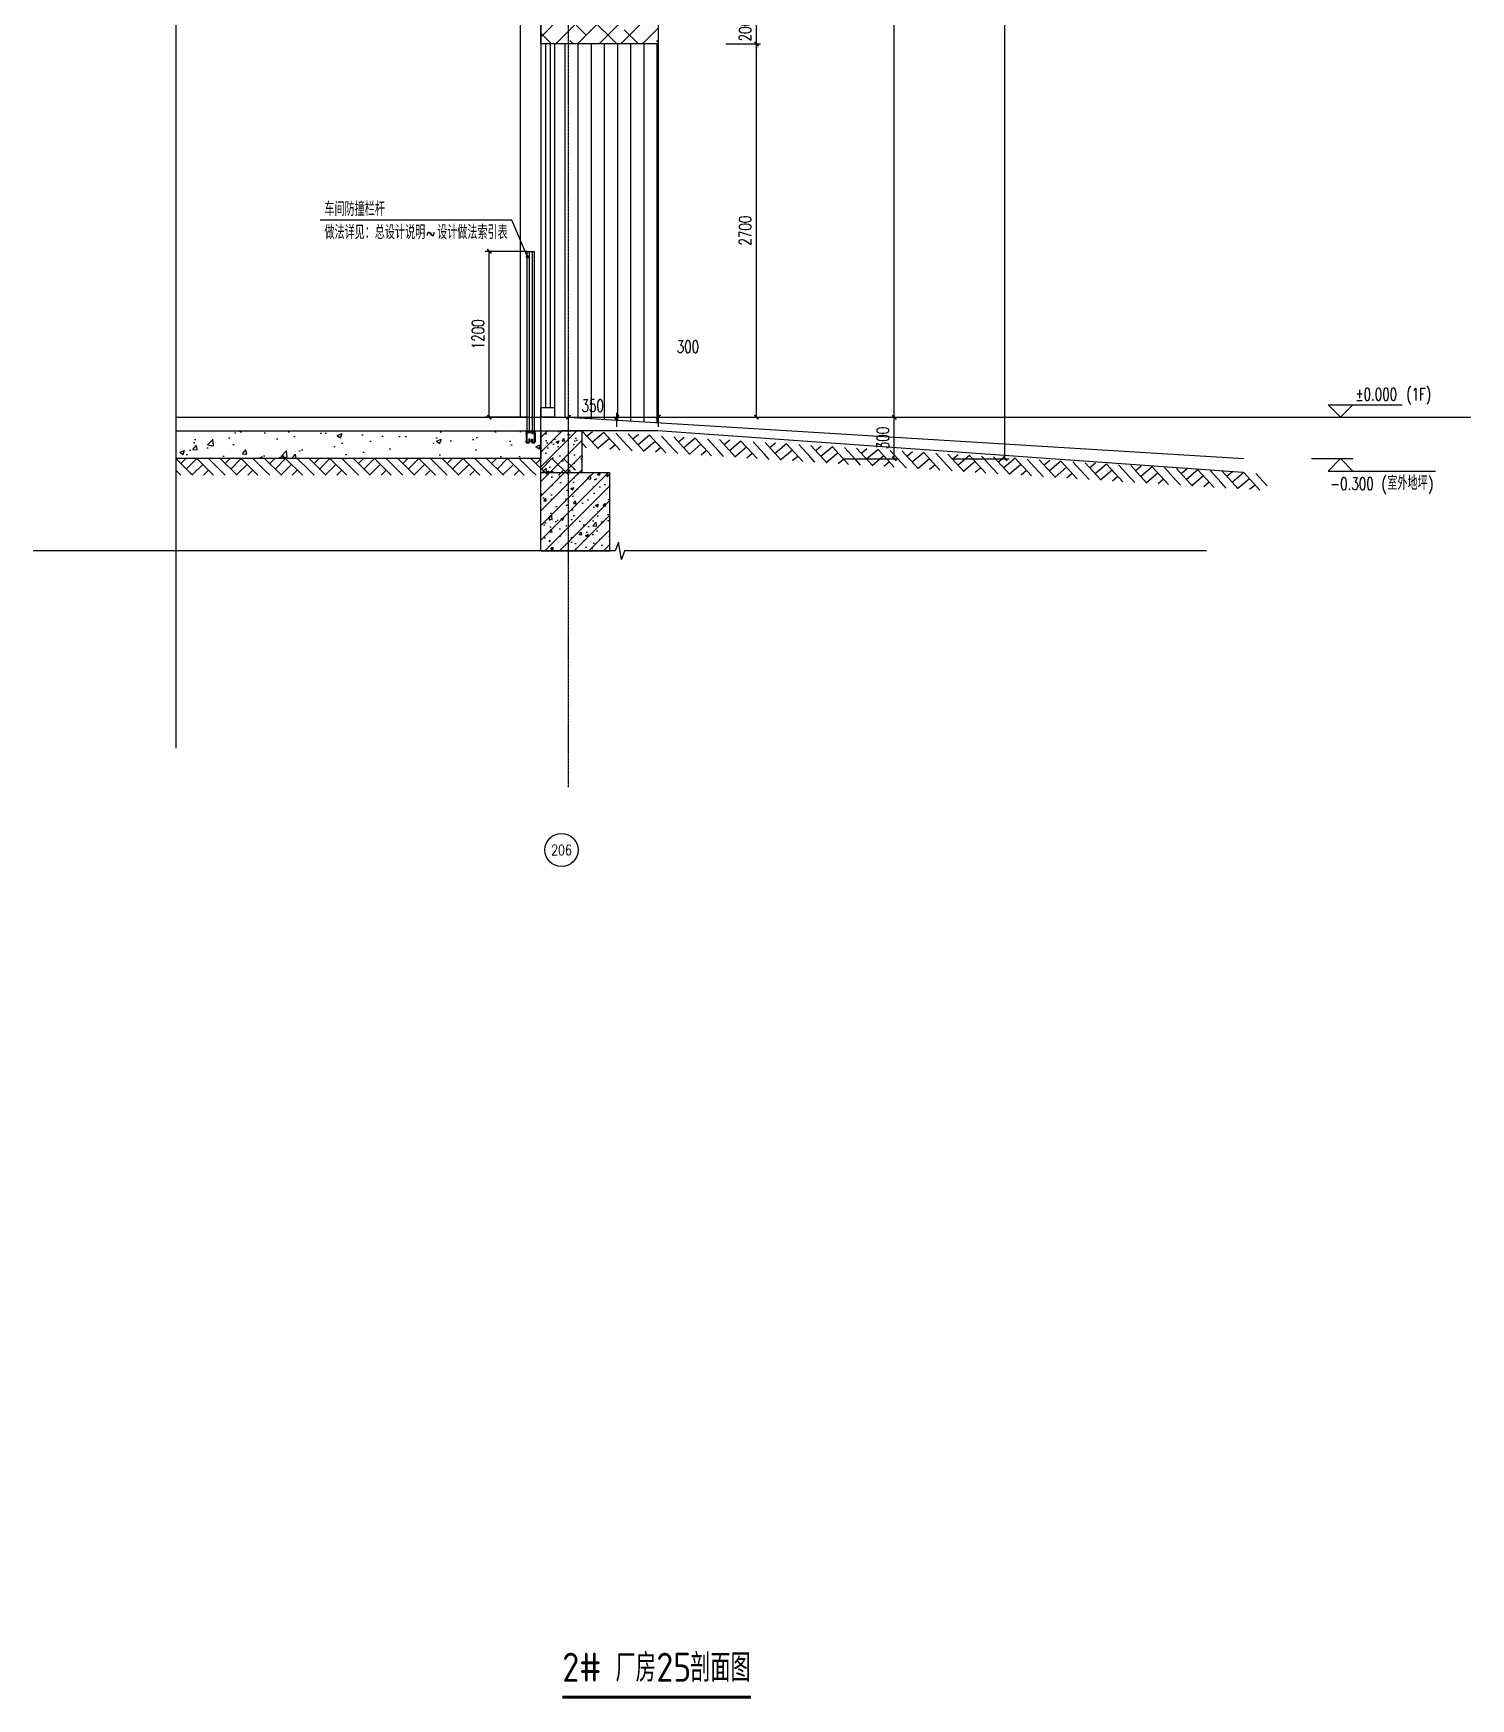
# Model space of a CAD drawing. Extents: x -1899985 to 1774885, y 556286 to 2175695.
# Drawn here: x -982747 to -972348, y 558987 to 571034 of the extents above; entities that cross this region are included whole.
import ezdxf
from ezdxf.enums import TextEntityAlignment as Align

# ---------------------------------------------------------------- set-up
doc = ezdxf.new("R2010")
doc.units = 0
doc.header["$LTSCALE"] = 10
doc.header["$MEASUREMENT"] = 0
for name, pattern in [('20剖面图$0$99轴线参照$0$DOTE', [2.42, 2, -0.2, 0.02, -0.2]), ('20剖面图$0$__DASH', [0.35, 0.25, -0.1]), ('20剖面图$0$DOTE', [2.42, 2, -0.2, 0.02, -0.2])]:
    doc.linetypes.add(name, pattern=pattern)
doc.layers.get('Defpoints').update_dxf_attribs({"color": 210})
for name, color, linetype in [('20剖面图$0$A-AXIS-D', 1, 'Continuous'), ('20剖面图$0$A-AXIS-DOTE', 14, '20剖面图$0$DOTE'), ('20剖面图$0$A-AXIS-DP', 126, 'Continuous'), ('20剖面图$0$A-HATCH-1', 252, 'Continuous'), ('20剖面图$0$A-HATCH-2', 251, 'Continuous'), ('20剖面图$0$A-HRAIL', 173, 'Continuous'), ('20剖面图$0$A-LIN-V', 9, 'Continuous'), ('20剖面图$0$A-SFCE', 30, 'Continuous'), ('20剖面图$0$A-WINDOW', 140, 'Continuous'), ('20剖面图$0$A-剖面图标准尺寸', 191, '20剖面图$0$99轴线参照$0$DOTE'), ('20剖面图$0$AS-COLN', 6, 'Continuous'), ('20剖面图$0$AS-WALL', 40, 'Continuous'), ('20剖面图$0$DIM_ELEV', 3, 'Continuous'), ('20剖面图$0$DIM_SYMB', 3, 'Continuous'), ('20剖面图$0$PUB_HATCH', 8, 'Continuous'), ('20剖面图$0$PUB_TEXT', 7, 'Continuous'), ('20剖面图$0$立面栏杆', 167, 'Continuous'), ('A-LIN-V', 9, 'Continuous'), ('PUB_TEXT', 7, 'Continuous')]:
    doc.layers.add(name, color=color, linetype=linetype)
doc.styles.add('20剖面图$0$_TCH_AXIS', font='COMPLEX', dxfattribs={"bigfont": 'GBCBIG'})
doc.styles.add('20剖面图$0$_TCH_DIM', font='SIMPLEX', dxfattribs={"bigfont": 'GBCBIG'})
doc.styles.add('20剖面图$0$_TCH_DIM_T3', font='SIMPLEX', dxfattribs={"width": 0.705882, "bigfont": 'GBCBIG'})
doc.styles.add('20剖面图$0$Standard', font='gbenor.shx', dxfattribs={"bigfont": 'gbcbig.shx'})
doc.dimstyles.new('20剖面图$0$_TCH_ARCH&&30', dxfattribs={"dimtxt": 89.25, "dimasz": 30, "dimexe": 30, "dimexo": 30, "dimgap": 37.875, "dimtad": 1, "dimdec": 0, "dimzin": 0, "dimdsep": 46, "dimtxsty": '20剖面图$0$_TCH_DIM_T3', "dimblk": '20剖面图$0$_ArchTick', "dimcen": 0.09, "dimclrt": 7, "dimazin": 2, "dimtfac": 1, "dimtdec": 0, "dimtix": 1, "dimtmove": 2, "dimatfit": 3, "dimfxl": 1, "dimtolj": 1, "dimtzin": 0, "dimarcsym": 0})
pattern_1 = [(45, (0, 0), (-53.0330086, 53.0330086), []), (50, (0, 0), (215.178055, -18.82564), [22.5, -247.5]), (355, (0, 0), (-41.6254, 225.65764), [18, -198]), (100.4514, (17.93, -1.57), (173.552815, 206.831863), [19.122057, -210.342634]), (46.1842, (0, 60), (320.172315, -49.655704), [33.75, -371.25]), (96.6356, (26.68, 55.86), (280.39881, 292.23536), [28.68309, -315.5139]), (351.1842, (0, 60), (280.39858, 292.23558), [27, -297]), (21, (30, 45), (179.072116, -120.785667), [22.5, -247.5]), (326, (30, 45), (72.9946, 217.545014), [18, -198]), (71.4514, (44.92, 34.93), (252.06679, 96.75915), [19.122057, -210.342634]), (37.5, (0, 0), (3.6479566, 99.868156), [0, -195.6, 0, -201, 0, -198.75]), (7.5, (0, 0), (78.920861, 118.323514), [0, -114.6, 0, -191.1, 0, -75.75]), (327.5, (-66.9, 0), (160.146731, -6.7664615), [0, -75, 0, -234, 0, -310.5]), (317.5, (-96.9, 0), (174.95585, 30.031495), [0, -97.5, 0, -155.4, 0, -220.5])]

# ---------------------------------------------------------------- blocks, each defined once
blk = doc.blocks.new('20剖面图$0$A$C685418A6')
at = {"layer": '20剖面图$0$立面栏杆'}
for p, q in [((0, 89), (77, 89)), ((0, 89), (0, 84)), ((77, 84), (0, 84)), ((5, 70), (5, 13)), ((12, 70), (12, 13)), ((18, 84), (42, 84)), ((18, 77), (58, 77)), ((25, 29), (25, 13)), ((32, 29), (25, 29)), ((32, 29), (32, 13)), ((45, 29), (45, 13)), ((45, 29), (52, 29)), ((52, 29), (52, 13)), ((65, 70), (65, 13)), ((72, 70), (72, 13)), ((77, 89), (77, 84))]:
    blk.add_line(p, q, dxfattribs=at)
at = {"layer": '20剖面图$0$立面栏杆', "extrusion": (0, 0, -1)}
for centre, major_axis, start_param, end_param in [((18, 70), (13.3, 0.2), 3.155544, 4.72634), ((18, 13), (9.43, 9.43), 0.785398, 3.926991), ((18, 70), (4.71, 4.71), 3.926991, 5.497787), ((18, 13), (-4.71, 4.71), 2.356194, 5.497787), ((58, 13), (-9.43, 9.43), 2.356194, 5.497787), ((58, 13), (-4.71, 4.71), 2.356194, 5.497787), ((58, 70), (13.3, 0), -1.567074, 0.003723), ((58, 70), (-4.71, 4.71), 0.785398, 2.356194)]:
    blk.add_ellipse(centre, major_axis=major_axis, ratio=1, start_param=start_param, end_param=end_param, dxfattribs=at)
blk = doc.blocks.new('20剖面图$0$1200')
at = {"layer": '20剖面图$0$A-HRAIL'}
for points in [[(6104, -107289), (6104, -105989), (6154, -105989), (6154, -107289)], [(6119, -107289), (6119, -105989), (6139, -105989), (6139, -107289)]]:
    blk.add_lwpolyline(points, close=True, dxfattribs=at)
blk.add_blockref('20剖面图$0$A$C685418A6', (6090, -107377), dxfattribs=at)
blk = doc.blocks.new('20剖面图$0$$LinePat$素土夯实')
at = {"color": 0}
for p, q in [((0, -210), (210, 0)), ((120, -300), (420, 0)), ((420, 0), (608, -188)), ((495, -300), (795, 0)), ((615, 0), (705, -90)), ((210, -210), (300, -300)), ((315, -105), (502, -293)), ((705, -300), (795, -210))]:
    blk.add_line(p, q, dxfattribs=at)
blk = doc.blocks.new('20剖面图$0$_ArchTick')
at = {"color": 0, "linetype": 'ByBlock', "const_width": 0.4}
blk.add_lwpolyline([(-0.5, -0.5), (0.5, 0.5)], dxfattribs=at)
blk = doc.blocks.new('*D348')
at = {"layer": '20剖面图$0$A-AXIS-D', "color": 0, "lineweight": -2, "transparency": 16777216}
for p, q in [((-976088, 585957), (-975688, 585957)), ((-975718, 567957), (-975718, 585957)), ((-976088, 567957), (-975688, 567957))]:
    blk.add_line(p, q, dxfattribs=at)
at = {"layer": 'Defpoints', "color": 0, "transparency": 16777216}
for p in [(-976118, 585957), (-975718, 585957), (-976118, 567957)]:
    blk.add_point(p, dxfattribs=at)
at = {"layer": '20剖面图$0$A-AXIS-D', "color": 0, "lineweight": -2, "transparency": 16777216, "xscale": 30, "yscale": 30, "zscale": 30}
for p, rotation in [((-975718, 585957), 90), ((-975718, 567957), 270)]:
    blk.add_blockref('20剖面图$0$_ArchTick', p, dxfattribs=dict(at, rotation=rotation))
at = {"layer": '20剖面图$0$A-AXIS-D', "color": 7, "transparency": 16777216, "insert": (-975801, 576957), "char_height": 89.2, "attachment_point": 5, "rotation": 90, "style": '20剖面图$0$_TCH_DIM_T3'}
blk.add_mtext('\\A1;18000', dxfattribs=at)
blk = doc.blocks.new('*D349')
at = {"layer": '20剖面图$0$A-AXIS-D', "color": 0, "lineweight": -2, "transparency": 16777216}
for p, q in [((-976888, 568257), (-976488, 568257)), ((-976518, 567957), (-976518, 568257)), ((-976888, 567957), (-976488, 567957))]:
    blk.add_line(p, q, dxfattribs=at)
at = {"layer": 'Defpoints', "color": 0, "transparency": 16777216}
for p in [(-976918, 568257), (-976518, 568257), (-976918, 567957)]:
    blk.add_point(p, dxfattribs=at)
at = {"layer": '20剖面图$0$A-AXIS-D', "color": 0, "lineweight": -2, "transparency": 16777216, "xscale": 30, "yscale": 30, "zscale": 30}
for p, rotation in [((-976518, 568257), 90), ((-976518, 567957), 270)]:
    blk.add_blockref('20剖面图$0$_ArchTick', p, dxfattribs=dict(at, rotation=rotation))
at = {"layer": '20剖面图$0$A-AXIS-D', "color": 7, "transparency": 16777216, "insert": (-976601, 568107), "char_height": 89.2, "attachment_point": 5, "rotation": 90, "style": '20剖面图$0$_TCH_DIM_T3'}
blk.add_mtext('\\A1;300', dxfattribs=at)
blk = doc.blocks.new('*D350')
at = {"layer": '20剖面图$0$A-AXIS-D', "color": 0, "lineweight": -2, "transparency": 16777216}
for p, q in [((-976888, 583157), (-976488, 583157)), ((-976518, 568257), (-976518, 583157)), ((-976888, 568257), (-976488, 568257))]:
    blk.add_line(p, q, dxfattribs=at)
at = {"layer": 'Defpoints', "color": 0, "transparency": 16777216}
for p in [(-976918, 583157), (-976518, 583157), (-976918, 568257)]:
    blk.add_point(p, dxfattribs=at)
at = {"layer": '20剖面图$0$A-AXIS-D', "color": 0, "lineweight": -2, "transparency": 16777216, "xscale": 30, "yscale": 30, "zscale": 30}
for p, rotation in [((-976518, 583157), 90), ((-976518, 568257), 270)]:
    blk.add_blockref('20剖面图$0$_ArchTick', p, dxfattribs=dict(at, rotation=rotation))
at = {"layer": '20剖面图$0$A-AXIS-D', "color": 7, "transparency": 16777216, "insert": (-976601, 575707), "char_height": 89.2, "attachment_point": 5, "rotation": 90, "style": '20剖面图$0$_TCH_DIM_T3'}
blk.add_mtext('\\A1;14900', dxfattribs=at)
blk = doc.blocks.new('*D354')
at = {"layer": '20剖面图$0$A-AXIS-DP', "color": 0, "lineweight": -2, "transparency": 16777216}
for p, q in [((-977736, 571157), (-977485, 571157)), ((-977515, 571157), (-977515, 571187)), ((-977515, 570957), (-977515, 571157)), ((-977736, 570957), (-977485, 570957)), ((-977515, 570957), (-977515, 570927))]:
    blk.add_line(p, q, dxfattribs=at)
at = {"layer": 'Defpoints', "color": 0, "transparency": 16777216}
for p in [(-977766, 571157), (-977515, 571157), (-977766, 570957)]:
    blk.add_point(p, dxfattribs=at)
at = {"layer": '20剖面图$0$A-AXIS-DP', "color": 0, "lineweight": -2, "transparency": 16777216, "xscale": 30, "yscale": 30, "zscale": 30}
for p, rotation in [((-977515, 571157), 270), ((-977515, 570957), 90)]:
    blk.add_blockref('20剖面图$0$_ArchTick', p, dxfattribs=dict(at, rotation=rotation))
at = {"layer": '20剖面图$0$A-AXIS-DP', "color": 7, "transparency": 16777216, "insert": (-977597, 571057), "char_height": 89.2, "attachment_point": 5, "rotation": 90, "style": '20剖面图$0$_TCH_DIM_T3'}
blk.add_mtext('\\A1;200', dxfattribs=at)
blk = doc.blocks.new('*D355')
at = {"layer": '20剖面图$0$A-AXIS-DP', "color": 0, "lineweight": -2, "transparency": 16777216}
for p, q in [((-977736, 570957), (-977485, 570957)), ((-977515, 568257), (-977515, 570957)), ((-977736, 568257), (-977485, 568257))]:
    blk.add_line(p, q, dxfattribs=at)
at = {"layer": 'Defpoints', "color": 0, "transparency": 16777216}
for p in [(-977766, 570957), (-977515, 570957), (-977766, 568257)]:
    blk.add_point(p, dxfattribs=at)
at = {"layer": '20剖面图$0$A-AXIS-DP', "color": 0, "lineweight": -2, "transparency": 16777216, "xscale": 30, "yscale": 30, "zscale": 30}
for p, rotation in [((-977515, 570957), 90), ((-977515, 568257), 270)]:
    blk.add_blockref('20剖面图$0$_ArchTick', p, dxfattribs=dict(at, rotation=rotation))
at = {"layer": '20剖面图$0$A-AXIS-DP', "color": 7, "transparency": 16777216, "insert": (-977597, 569607), "char_height": 89.2, "attachment_point": 5, "rotation": 90, "style": '20剖面图$0$_TCH_DIM_T3'}
blk.add_mtext('\\A1;2700', dxfattribs=at)
blk = doc.blocks.new('*D365')
at = {"layer": '20剖面图$0$A-AXIS-DP', "color": 0, "lineweight": -2, "transparency": 16777216}
for p, q in [((-979173, 569457), (-979478, 569457)), ((-979448, 568257), (-979448, 569457)), ((-979173, 568257), (-979478, 568257))]:
    blk.add_line(p, q, dxfattribs=at)
at = {"layer": 'Defpoints', "color": 0, "transparency": 16777216}
for p in [(-979448, 569457), (-979143, 569457), (-979143, 568257)]:
    blk.add_point(p, dxfattribs=at)
at = {"layer": '20剖面图$0$A-AXIS-DP', "color": 0, "lineweight": -2, "transparency": 16777216, "xscale": 30, "yscale": 30, "zscale": 30}
for p, rotation in [((-979448, 569457), 90), ((-979448, 568257), 270)]:
    blk.add_blockref('20剖面图$0$_ArchTick', p, dxfattribs=dict(at, rotation=rotation))
at = {"layer": '20剖面图$0$A-AXIS-DP', "color": 7, "transparency": 16777216, "insert": (-979530, 568857), "char_height": 89.2, "attachment_point": 5, "rotation": 90, "style": '20剖面图$0$_TCH_DIM_T3'}
blk.add_mtext('\\A1;1200', dxfattribs=at)
blk = doc.blocks.new('*D366')
at = {"layer": '20剖面图$0$A-AXIS-DP', "color": 0, "lineweight": -2, "transparency": 16777216}
for p, q in [((-978875, 568187), (-978875, 568288)), ((-978525, 568187), (-978525, 568288)), ((-978875, 568258), (-978525, 568258))]:
    blk.add_line(p, q, dxfattribs=at)
at = {"layer": 'Defpoints', "color": 0, "transparency": 16777216}
for p in [(-978875, 568157), (-978525, 568258), (-978525, 568157)]:
    blk.add_point(p, dxfattribs=at)
at = {"layer": '20剖面图$0$A-AXIS-DP', "color": 0, "lineweight": -2, "transparency": 16777216, "xscale": 30, "yscale": 30, "zscale": 30, "rotation": 180}
blk.add_blockref('20剖面图$0$_ArchTick', (-978875, 568258), dxfattribs=at)
at = {"layer": '20剖面图$0$A-AXIS-DP', "color": 0, "lineweight": -2, "transparency": 16777216, "xscale": 30, "yscale": 30, "zscale": 30}
blk.add_blockref('20剖面图$0$_ArchTick', (-978525, 568258), dxfattribs=at)
at = {"layer": '20剖面图$0$A-AXIS-DP', "color": 7, "transparency": 16777216, "insert": (-978700, 568340), "char_height": 89.2, "attachment_point": 5, "style": '20剖面图$0$_TCH_DIM_T3'}
blk.add_mtext('\\A1;350', dxfattribs=at)
blk = doc.blocks.new('*D367')
at = {"layer": '20剖面图$0$A-AXIS-DP', "color": 0, "lineweight": -2, "transparency": 16777216}
for p, q in [((-978525, 568187), (-978525, 568288)), ((-978225, 568187), (-978225, 568288)), ((-978525, 568258), (-978225, 568258))]:
    blk.add_line(p, q, dxfattribs=at)
at = {"layer": 'Defpoints', "color": 0, "transparency": 16777216}
for p in [(-978525, 568157), (-978225, 568258), (-978225, 568157)]:
    blk.add_point(p, dxfattribs=at)
at = {"layer": '20剖面图$0$A-AXIS-DP', "color": 0, "lineweight": -2, "transparency": 16777216, "xscale": 30, "yscale": 30, "zscale": 30, "rotation": 180}
blk.add_blockref('20剖面图$0$_ArchTick', (-978525, 568258), dxfattribs=at)
at = {"layer": '20剖面图$0$A-AXIS-DP', "color": 0, "lineweight": -2, "transparency": 16777216, "xscale": 30, "yscale": 30, "zscale": 30}
blk.add_blockref('20剖面图$0$_ArchTick', (-978225, 568258), dxfattribs=at)
at = {"layer": '20剖面图$0$A-AXIS-DP', "color": 7, "transparency": 16777216, "insert": (-978011, 568767), "char_height": 89.2, "attachment_point": 5, "style": '20剖面图$0$_TCH_DIM_T3'}
blk.add_mtext('\\A1;300', dxfattribs=at)
blk = doc.blocks.new('20剖面图')
at = {"layer": '20剖面图$0$A-HATCH-1'}
h = blk.add_hatch(dxfattribs=at)
h.set_pattern_fill('混凝土', color=256, scale=50)
h.set_pattern_definition([(50, (0, 0), (358.63009, -31.37607), [37.5, -412.5]), (355, (0, 0), (-69.37567, 376.09607), [30, -330]), (100.4514, (29.9, -2.6), (289.25469, 344.71977), [31.8701, -350.57106]), (46.1842, (0, 100), (533.62052, -82.7595), [56.25, -618.75]), (96.6356, (44.47, 93.1), (467.33135, 487.05894), [47.80514, -525.8565]), (351.1842, (0, 100), (467.33097, 487.0593), [45, -495]), (21, (50, 75), (298.453526, -201.309445), [37.5, -412.5]), (326, (50, 75), (121.65767, 362.57502), [30, -330]), (71.4514, (74.87, 58.22), (420.11131, 161.26525), [31.8701, -350.57106]), (37.5, (0, 0), (6.079928, 166.446927), [0, -326, 0, -335, 0, -331.25]), (7.5, (0, 0), (131.53477, 197.205856), [0, -191, 0, -318.5, 0, -126.25]), (327.5, (-111.5, 0), (266.911218, -11.277436), [0, -125, 0, -390, 0, -517.5]), (317.5, (-161.5, 0), (291.593085, 50.05249), [0, -162.5, 0, -259, 0, -367.5])])
h.paths.add_polyline_path([(-978825.4, 567957.5), (-978825.4, 568157.5), (-981715.7, 568157.5), (-981715.7, 567957.5)])
at = {"layer": '20剖面图$0$A-HATCH-2'}
h = blk.add_hatch(dxfattribs=at)
h.set_pattern_fill('ANSI38', color=256, scale=70)
h.set_pattern_definition([(45, (579675.47, 0), (-78.577241, 78.577241), []), (135, (579675.47, 0), (-235.731723, 78.577241), [277.8125, -166.6875])])
h.paths.add_polyline_path([(-979075.3, 571157.5), (-978225.4, 571157.5), (-978225.4, 570957.5), (-979075.3, 570957.5)])
h = blk.add_hatch(dxfattribs=at)
h.set_pattern_fill('ANSI31', color=256, scale=60, angle=45)
h.set_pattern_definition([(90, (579675.47, 0), (-95.25, 0), [])])
h.paths.add_polyline_path([(-978225.4, 570957.5), (-978976.3, 570957.5), (-978975.3, 568257.5), (-978228, 568215.1)])
at = {"layer": '20剖面图$0$PUB_HATCH'}
h = blk.add_hatch(dxfattribs=at)
h.set_pattern_fill('钢筋混凝土', color=256, scale=30, style=0)
h.set_pattern_definition(pattern_1)
h.paths.add_polyline_path([(-978775.3, 567857.5), (-978775.3, 568157.5), (-979075.3, 568157.5), (-979075.3, 567857.5)])
h = blk.add_hatch(dxfattribs=at)
h.set_pattern_fill('钢筋混凝土', color=256, scale=30, style=0)
h.set_pattern_definition(pattern_1)
h.paths.add_polyline_path([(-978575.3, 567290), (-978575.3, 567857.5), (-979075.3, 567857.5), (-979075.3, 567290)])
at = {"layer": '20剖面图$0$A-AXIS-D'}
blk.add_circle((-978925.3, 565126.6), 120, dxfattribs=at)
at = {"layer": '20剖面图$0$A-AXIS-DOTE'}
blk.add_line((-978875.3, 565580.6), (-978875.3, 588346), dxfattribs=at)
at = {"layer": '20剖面图$0$A-AXIS-DOTE', "linetype": '20剖面图$0$__DASH', "ltscale": 2}
blk.add_line((-981715.7, 568257.5), (-972348, 568257.5), dxfattribs=at)
at = {"layer": '20剖面图$0$A-LIN-V'}
for p, q in [((-978225.4, 585918.8), (-978225.4, 568214.9)), ((-979225.3, 583157.5), (-979225.3, 568257.5)), ((-979075.3, 576657.5), (-979075.3, 568257.5))]:
    blk.add_line(p, q, dxfattribs=at)
at = {"layer": '20剖面图$0$A-SFCE'}
for p, q in [((-981715.7, 568257.5), (-979025.3, 568257.5)), ((-978875.3, 568257.5), (-973989.8, 567957.5))]:
    blk.add_line(p, q, dxfattribs=at)
blk.add_lwpolyline([(-973996.9, 567857.7), (-978229, 568157.5), (-978925.3, 568157.5)], dxfattribs=at)
at = {"layer": '20剖面图$0$A-WINDOW'}
for p, q in [((-979075.3, 570957.3), (-979075.3, 568327.5)), ((-979042.3, 570957.5), (-979042.3, 568327.5)), ((-979008.3, 570957.5), (-979008.3, 568327.5)), ((-978975.3, 570957.5), (-978975.3, 568327.5))]:
    blk.add_line(p, q, dxfattribs=at)
for points in [[(-979075.3, 571157.5), (-978225.4, 571157.5), (-978225.4, 570957.5), (-979075.3, 570957.5), (-979075.3, 571157.5)], [(-978975.3, 568327.5), (-978975.3, 568327.5), (-978975.3, 568257.5), (-979075.3, 568257.5), (-979075.3, 568327.5), (-978975.3, 568327.5)]]:
    blk.add_lwpolyline(points, dxfattribs=at)
at = {"layer": '20剖面图$0$AS-COLN'}
for p, q in [((-979075.3, 567857.5), (-979075.3, 568157.5)), ((-979075.3, 568157.5), (-978775.3, 568157.5)), ((-978775.3, 567857.5), (-978775.3, 568157.5)), ((-979075.3, 567857.5), (-978775.3, 567857.5)), ((-979075.3, 567290), (-979075.3, 567857.5)), ((-979075.3, 567857.5), (-978575.3, 567857.5)), ((-978575.3, 567290), (-978575.3, 567857.5)), ((-979075.3, 567290), (-978575.3, 567290))]:
    blk.add_line(p, q, dxfattribs=at)
blk.add_lwpolyline([(-981715.7, 568157.5), (-979075.3, 568157.5), (-979075.3, 567957.5), (-981715.7, 567957.5)], dxfattribs=at)
at = {"layer": '20剖面图$0$AS-WALL'}
for p, q in [((-979075.3, 568157.5), (-979075.3, 568257.5)), ((-979075.3, 568257.5), (-978875.3, 568257.5)), ((-979075.3, 568157.5), (-978875.3, 568157.5)), ((-978875.3, 568157.5), (-978875.3, 568257.5))]:
    blk.add_line(p, q, dxfattribs=at)
at = {"layer": '20剖面图$0$DIM_ELEV'}
for p, q in [((-973289.8, 568257.5), (-973379.8, 568347.5)), ((-973379.8, 568347.5), (-972843.4, 568347.5)), ((-973289.8, 568257.5), (-973199.8, 568347.5)), ((-973499.8, 568257.5), (-973199.8, 568257.5)), ((-973499.8, 567957.5), (-973199.8, 567957.5)), ((-973289.8, 567957.5), (-973379.8, 567867.5)), ((-973289.8, 567957.5), (-973199.8, 567867.5)), ((-973379.8, 567867.5), (-972603.4, 567867.5))]:
    blk.add_line(p, q, dxfattribs=at)
at = {"layer": '20剖面图$0$DIM_SYMB'}
for p, q in [((-979285.6, 569681.6), (-980672.3, 569681.6)), ((-979172.5, 569417.9), (-979285.6, 569681.6))]:
    blk.add_line(p, q, dxfattribs=at)
for points in [[(-981715.7, 587675.8), (-981715.7, 576803.5), (-981652.7, 576780.6), (-981778.7, 576758.4), (-981715.7, 576736), (-981715.7, 565863.8)], [(-974258.3, 567290), (-978469, 567290), (-978491.9, 567227), (-978514.1, 567353), (-978536.5, 567290), (-982747.1, 567290)]]:
    blk.add_lwpolyline(points, dxfattribs=at)
at = {"layer": '20剖面图$0$DIM_SYMB', "const_width": 12}
blk.add_lwpolyline([(-979170.2, 569412.4, 1), (-979174.9, 569423.4, 1)], format="xyb", close=True, dxfattribs=at)
at = {"layer": '20剖面图$0$DIM_SYMB', "const_width": 21}
blk.add_lwpolyline([(-978919.7, 558997.7), (-977555.1, 558997.7)], dxfattribs=at)
at = {"layer": '20剖面图$0$A-HATCH-1', "xscale": -0.4039465842031206, "yscale": 0.4, "zscale": 0.4, "rotation": 4.154049835958434e-10}
for p in [(-981394.5, 567957.5), (-981073.4, 567957.5), (-980752.2, 567957.5), (-980431.1, 567957.5), (-980110, 567957.5), (-979788.8, 567957.5), (-979467.7, 567957.5), (-979146.6, 567957.5), (-978825.4, 567957.5)]:
    blk.add_blockref('20剖面图$0$$LinePat$素土夯实', p, dxfattribs=at)
at = {"layer": '20剖面图$0$A-HATCH-2', "xscale": -0.4167194643391936, "yscale": 0.4, "zscale": 0.4, "rotation": 356.3994451015232}
for p in [(-978444.6, 568136.4), (-978114, 568115.6), (-977783.3, 568094.8), (-977452.7, 568074), (-977122.1, 568053.2), (-976791.4, 568032.4), (-976460.8, 568011.6), (-976130.2, 567990.8), (-975799.5, 567970), (-975468.9, 567949.1), (-975138.2, 567928.3), (-974807.6, 567907.5), (-974477, 567886.7), (-974146.3, 567865.9), (-973815.7, 567845.1)]:
    blk.add_blockref('20剖面图$0$$LinePat$素土夯实', p, dxfattribs=at)
at = {"layer": '20剖面图$0$A-剖面图标准尺寸', "linetype": 'Continuous'}
blk.add_blockref('20剖面图$0$1200', (-985277.4, 675446), dxfattribs=at)
at = {"layer": '20剖面图$0$PUB_TEXT', "style": '20剖面图$0$_TCH_DIM'}
for s, p in [('车间防撞栏杆', (-980640.8, 569713.1)), ('做法详见：总设计说明', (-980640.8, 569545.1)), ('设计做法索引表', (-979825.6, 569545.1)), ('室外地坪', (-972951.6, 567731))]:
    blk.add_text(s, height=101.28, dxfattribs=at).set_placement(p)
at = {"layer": '20剖面图$0$PUB_TEXT', "style": '20剖面图$0$_TCH_DIM', "width": 0.705882}
for s, height, p in [('~', 89.2, (-979903.6, 569545.1)), ('%%P0.000', 89.25, (-973182.4, 568379)), ('(1F)', 89.25, (-972813.4, 568379)), ('-0.300', 89.25, (-973362.6, 567731)), ('(', 89.2, (-972993.6, 567731)), (')', 89.2, (-972656.8, 567731))]:
    blk.add_text(s, height=height, dxfattribs=at).set_placement(p)
at = {"layer": '20剖面图$0$PUB_TEXT', "style": '20剖面图$0$_TCH_AXIS', "width": 1.262373}
blk.add_text('206', height=75.97, dxfattribs=at).set_placement((-979000.2, 565088.6), (-978850.3, 565088.6), align=Align.FIT)
at = {"layer": 'PUB_TEXT', "style": '20剖面图$0$Standard'}
for s, height, p in [('2#', 210, (-978919.7, 559109.7)), ('厂房', 202.55, (-978534.7, 559109.7)), ('25', 210, (-978239.8, 559109.7)), ('剖面图', 202.55, (-977994.8, 559109.7))]:
    blk.add_text(s, height=height, dxfattribs=at).set_placement(p)
at = {"layer": '20剖面图$0$A-AXIS-D'}
for p1, p2, picture, middle in [((-976118.1, 567957.5), (-976118.1, 585957.5), '*D348', (-975800.6, 576957.5)), ((-976918.1, 568257.5), (-976918.1, 583157.5), '*D350', (-976600.6, 575707.5)), ((-976918.1, 567957.5), (-976918.1, 568257.5), '*D349', (-976600.6, 568107.5))]:
    dim = blk.add_aligned_dim(p1=p1, p2=p2, distance=-400, dimstyle='20剖面图$0$_TCH_ARCH&&30', dxfattribs=at)
    dim.commit()
    dim.dimension.update_dxf_attribs({"geometry": picture, "text_midpoint": middle})
at = {"layer": '20剖面图$0$A-AXIS-DP'}
for p1, p2, distance, picture, middle in [((-977765.9, 570957.5), (-977765.9, 571157.5), -251.1, '*D354', (-977597.3, 571057.5)), ((-977765.9, 568257.5), (-977765.9, 570957.5), -251.1, '*D355', (-977597.3, 569607.5)), ((-979143.5, 568257.5), (-979143.5, 569457.5), 304.2, '*D365', (-979530.1, 568857.5)), ((-978875.3, 568157.5), (-978525.2, 568157.5), 100.5, '*D366', (-978700.2, 568340.4))]:
    dim = blk.add_aligned_dim(p1=p1, p2=p2, distance=distance, dimstyle='20剖面图$0$_TCH_ARCH&&30', dxfattribs=at)
    dim.commit()
    dim.dimension.update_dxf_attribs({"geometry": picture, "text_midpoint": middle})
dim = blk.add_linear_dim(base=(-978225.4, 568257.9), p1=(-978525.2, 568157.5), p2=(-978225.4, 568157.5), angle=0, dimstyle='20剖面图$0$_TCH_ARCH&&30', dxfattribs=at)
dim.commit()
dim.dimension.update_dxf_attribs({"geometry": '*D367', "text_midpoint": (-978011.4, 568767.4), "dimtype": 161})

msp = doc.modelspace()

# ---------------------------------------------------------------- block references
at = {"layer": 'A-LIN-V'}
msp.add_blockref('20剖面图', (0, 0), dxfattribs=at)

doc.saveas('drawing.dxf')
